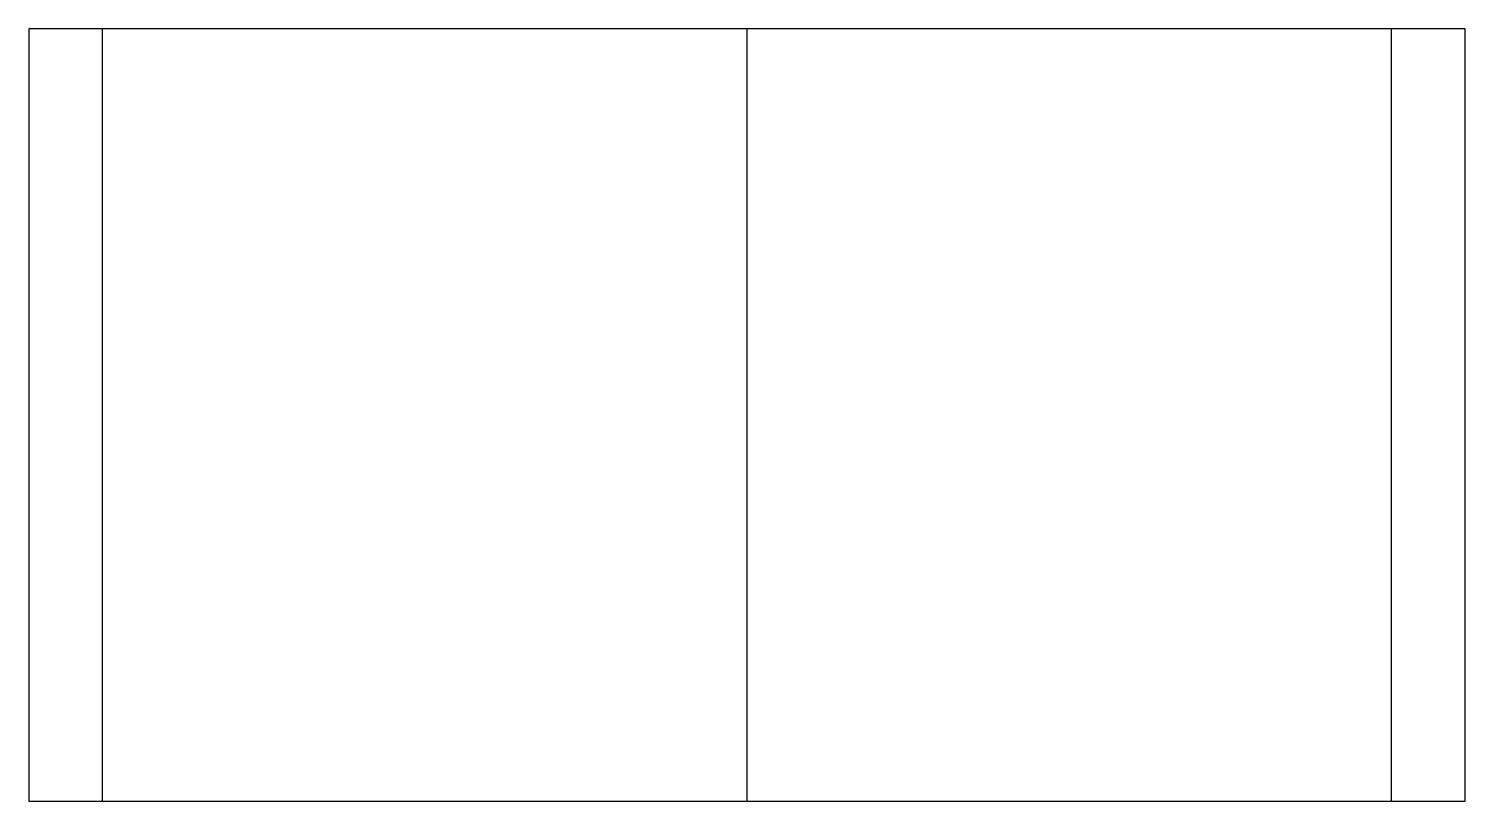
# Model space of a CAD drawing. Header units: millimetres. Extents: x 2283 to 2833, y -720 to -424.
import ezdxf

# ---------------------------------------------------------------- set-up
doc = ezdxf.new("R2010")
doc.units = ezdxf.units.MM
doc.layers.add('cutting', color=1, linetype='Continuous')
doc.layers.add('information', color=3, linetype='Continuous')

msp = doc.modelspace()

# ---------------------------------------------------------------- linework, layer by layer
at = {"layer": 'cutting', "color": 1}
for p, q in [((2832.61, -423.51), (2282.61, -423.51)), ((2282.61, -423.51), (2282.61, -719.51)), ((2832.61, -719.51), (2832.61, -423.51)), ((2282.61, -719.51), (2557.61, -719.51)), ((2557.61, -719.51), (2832.61, -719.51))]:
    msp.add_line(p, q, dxfattribs=at)
at = {"layer": 'information', "color": 3}
for p, q in [((2310.91, -719.51), (2310.91, -423.51)), ((2557.61, -719.51), (2557.61, -423.51)), ((2804.31, -719.51), (2804.31, -423.51))]:
    msp.add_line(p, q, dxfattribs=at)

doc.saveas('drawing.dxf')
